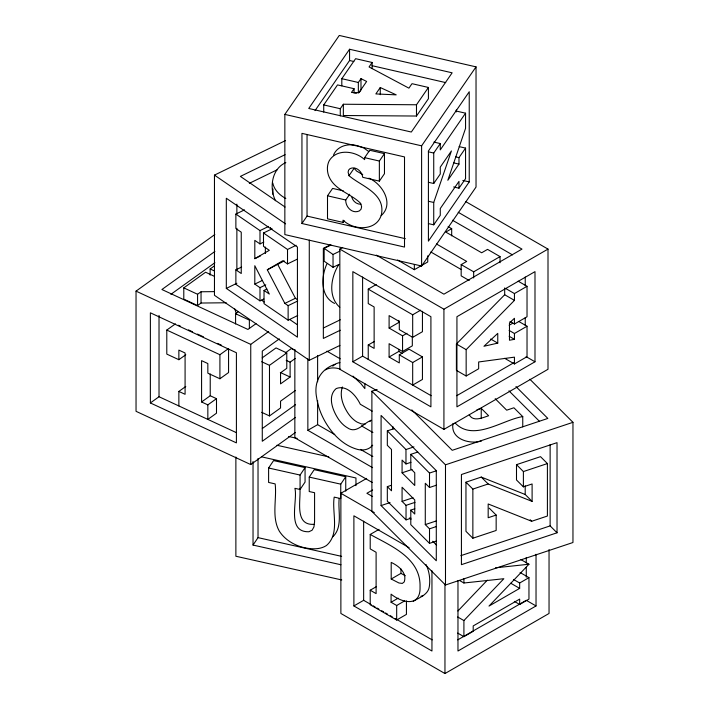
<?xml version="1.0" encoding="UTF-8"?>
<svg xmlns="http://www.w3.org/2000/svg" width="709" height="709" viewBox="0 0 709 709"><rect width="100%" height="100%" fill="white"/><g stroke="black" fill="none" stroke-linecap="round" stroke-linejoin="round"><path stroke-width="1.06" d="M275.535 200.744C269.119 188.248 271.512 168.822 285.833 162.583M272.761 194.239L272.983 189.002M342.403 386.972C339.186 396.234 343.227 406.222 348.474 413.896A20.596 11.893 60 0 0 357.15 422.13L361.315 423.893L365.135 424.159M428.387 223.601L433.731 224.824L433.731 202.473L451.42 150.937L440.271 167.12L440.271 174.015L433.731 183.498L428.387 182.275M326.84 264.014C321.071 276.554 320.158 296.628 334.604 303.434M345.744 476.732L340.754 484.158L340.754 498.595L334.196 497.124C331.706 512.483 340.205 533.664 326.45 545.522C319.865 549.794 311.614 549.2 304.267 547.676C294.403 545.381 285.124 539.957 279.461 531.404C271.255 517.171 276.989 499.375 275.163 483.901L268.605 482.43L268.605 468.002L273.594 460.575L305.065 467.621L305.065 482.058L300.075 489.485L294.9 488.324C298.037 500.589 286.073 532.406 308.894 531.75L312.066 530.252L313.945 526.947L314.574 521.789L314.574 492.728L309.23 491.532L309.23 477.095L314.22 469.668L345.744 476.732L345.744 491.16M340.94 564.754L253.033 545.07L258.023 537.635L258.023 458.493M300.075 489.485L300.075 475.048L305.065 467.621M284.85 114.406L339.274 35.45L476.031 66.868L476.031 187.061L421.607 266.017L284.85 234.59L284.85 114.406L421.607 145.832L476.031 66.868M349.564 49.249L308.743 108.468L411.317 132.034L452.138 72.814L349.564 49.249L349.564 60.513L315.026 110.622M323.729 112.084L323.729 104.914L337.528 84.903L354.057 88.705L354.057 92.799M341.809 85.86L341.809 78.69L355.608 58.679L372.136 62.472L372.136 68.622M340.267 115.886L340.267 108.716L343.351 104.241L416.484 104.772L428.422 87.455L411.991 83.68L408.907 88.155L369.061 66.947L372.136 62.472M354.057 88.705L351.46 92.48L358.807 92.808L366.633 81.455L360.987 78.646L358.346 82.483L358.346 92.728M359.401 92.214L360.987 89.919L360.987 78.646M380.263 87.526L375.85 93.925L396.207 94.855L380.263 87.526L380.263 94.696M301.945 223.503L301.945 133.363L404.511 156.928L404.511 247.069L301.945 223.503L307.041 216.094L307.041 134.754M344.184 220.765L343.05 222.404L327.505 218.833L327.505 195.808L332.601 188.408L343.333 190.872M343.05 222.404L343.05 220.136C353.72 230.771 377.082 231.311 381.477 214.322C385.457 193.291 361.413 186.281 349.005 175.699L354.11 168.29L356.662 171.099L362.733 174.574M349.705 194.239L345.735 200C345.496 206.984 352.258 214.207 359.339 210.919L361.049 209.217L361.617 206.78L360.677 203.403C350.742 193.318 333.771 189.959 328.471 175.3A27.128 20.579 34.6 0 1 329.171 160.872C336.562 148.314 355.271 150.822 364.639 159.64L364.639 157.655L369.735 150.255L384.464 153.64L384.464 173.723L379.359 181.123L362.716 177.303C362.131 171.472 355.927 165.924 350.078 168.6L348.598 170.089L348.101 172.154L349.005 175.699M379.359 181.123L379.359 161.04L384.464 153.64M343.351 104.241L343.351 115.514L416.484 116.037L428.422 98.719L428.422 87.455M433.731 183.498L433.731 153.038L440.271 143.555L433.855 142.084M455.94 110.976L465.556 113.183L440.271 149.883L440.271 143.555M465.556 113.183L465.556 128.347L447.831 180.281L458.98 164.107L458.98 157.637L465.556 148.092L459.148 146.612M433.731 224.824L440.271 215.341L440.271 208.535L458.98 181.389L458.98 188.195L453.636 186.963M458.98 188.195L465.556 178.65L465.556 148.092M469.234 181.903L428.413 241.122L428.413 150.982L469.234 91.762L469.234 181.903L462.817 180.432M457.917 610.981L487.322 580.184M457.695 633.075L463.908 636.664L463.908 620.561L503.869 578.712L463.908 583.002L459.467 580.449M520.973 559.623L528.958 564.231L488.997 606.08L519.662 588.373L519.662 583.011L528.958 577.64L528.958 599.105L519.662 604.467L514.344 601.392M504.684 358.32L514.442 363.956L514.442 357.15L478.655 361.971L478.655 368.777L466.159 376L456.401 370.364L456.401 344.007L504.684 294.74L504.684 287.934M466.159 376L466.159 349.643L514.442 300.377L514.442 293.57L527.026 286.303L527.026 316.763L514.442 324.031L510.01 321.469M369.832 421.589L371.197 420.242C363.389 423.176 356.503 434.227 347.392 427.766A20.596 11.893 60 0 1 338.707 419.533C332.973 411.123 326.884 396.508 336.208 388.55C346.825 384.482 356.175 395.719 360.305 404.272L372.234 411.158M372.686 445.208L370.408 447.414A39.412 22.75 60 0 1 357.983 449.524C343.28 445.677 332.06 433.899 324.775 421.031A43.736 25.249 60 0 1 316.666 397.705C313.573 382.497 320.087 369.327 335.153 364.249A43.222 24.957 60 0 1 339.921 362.547M332.796 536.819C343.067 527.062 337.785 510.834 339.186 498.507M381.203 215.598C394.426 203.846 382.39 183.853 368.893 178.154M332.751 366.154L335.153 364.249M404.662 600.886L396.677 605.495L391.076 602.26L391.076 594.151C402.349 603.217 420.836 607.285 420.047 586.83C420.854 557.974 391.058 546.027 370.213 534.453L370.213 548.89L376.107 552.293L376.107 593.619L370.213 590.216L370.213 604.742L396.677 620.02L406.434 614.393L406.434 600.895M413.276 601.321C419.453 597.483 428.396 594.736 429.379 586.299C430.381 578.907 429.255 571.224 426.02 564.488M295.52 432.419L250.747 464.563L136.039 411.317L136.039 291.133L214.836 234.546M214.907 251.447L161.909 289.511L247.937 329.446L256.029 323.641M170.887 294.324L214.907 262.72M226.215 302.77L201.046 303.035L197.572 305.535L183.791 299.145L183.791 287.872L205.575 272.229L214.428 276.342M210.13 275.11L210.13 268.959L214.49 265.831M197.572 305.535L197.572 294.27L201.046 291.771L214.18 291.629M185.785 354.739L178.863 359.711L166.792 354.101L166.792 330.066L175.442 323.853M235.583 323.96L235.583 313.715L238.251 311.8M150.379 402.951L150.379 312.811L236.407 352.745L236.407 442.886L150.379 402.951L159.02 396.739L159.02 315.399M219.914 378.766L219.914 354.722L228.564 348.518L228.564 372.553L219.914 378.766L207.843 373.164L207.843 363.557L201.578 360.642L201.578 401.968L207.843 404.874L216.493 398.671L210.227 395.755L201.578 401.968M178.863 405.956L178.863 391.421L185.785 386.458M250.747 464.563L250.747 344.379L268.658 331.52M279.346 338.867L262.277 351.123L262.277 441.264L295.52 417.397M262.188 357.868L276.023 347.924L286.782 352.922L286.782 368.317L280.551 372.792L280.551 383.888L290.114 377.028L290.114 362.157L295.254 358.462M285.364 352.86L291.364 348.544L295.272 350.361M261.656 412.301L269.482 415.935L269.482 365.339L286.782 352.922M295.529 390.42L280.551 401.17L280.551 407.976L269.482 415.935M262.303 428.528L295.547 404.662M297.727 315.514L288.129 320.184L288.129 305.65L284.858 303.408L267.302 269.792L282.838 260.699L287.517 263.908L297.115 259.246M267.302 269.792L284.256 260.912M465.884 201.693L548.004 249.098L548.004 369.283L443.923 429.379L339.833 369.283L339.833 249.098L342.704 247.45M451.686 235.84L451.686 228.67L445.784 232.073L481.659 252.776L487.553 249.373L500.049 256.596L500.049 262.738M368.237 359.419L368.237 344.991L374.13 348.394L374.13 306.97L368.237 303.567L368.237 289.13L376.222 284.522M397.545 259.99L414.348 269.695L427.731 261.976L427.731 255.825M469.207 280.516L461.169 275.872L461.169 264.608L466.69 261.426L436.487 243.985M461.169 264.608L473.674 271.822L500.049 256.596M422.44 311.304L422.44 331.706L412.682 337.333L399.3 329.614L399.3 321.505L389.099 315.611L389.099 328.063L398.857 322.435L398.857 320.362M368.237 289.13L412.682 314.787L420.667 310.179M368.237 344.991L374.449 341.401M352.843 361.776L430.912 406.842L430.912 316.701L352.843 271.636L352.843 361.776L362.6 356.14L431.143 395.711M339.833 249.098L443.923 309.195L548.004 249.098M389.099 328.063L402.561 335.836L407.001 333.274M412.319 336.465L412.319 345.85L402.561 351.478L389.099 343.705L389.099 357.035L398.857 351.398L402.57 353.543M399.3 354.81L409.058 349.174L422.44 356.902L422.44 379.448L412.682 385.076L412.682 362.538L399.3 354.81L399.3 362.919L389.099 357.035M412.682 362.538L422.44 356.902M307.857 358.843L307.857 430.292L317.614 424.656L334.754 434.555M509.177 325.263L512.775 323.189M509.124 330.421L514.442 333.496L527.026 326.229L527.026 356.689L514.442 363.956M456.693 395.711L513.812 362.733M534.994 361.776L456.933 406.842L456.933 316.701L534.994 271.636L534.994 361.776L526.122 356.654M549.041 549.51L549.041 613.462L444.96 673.55L340.878 613.462L340.878 493.278L366.659 478.389M372.606 489.972L366.899 493.278L372.606 496.575M370.213 534.453L379.085 529.339M370.213 590.216L376.426 586.627M391.2 579.014L398.945 582.984L402.322 583.427L404.236 581.894C407.294 572.677 398.564 565.862 391.2 562.405L391.2 579.014L400.957 573.377L405.353 575.752M409.102 547.685L353.888 515.806L353.888 605.947L363.646 600.31L371.259 604.706M391.076 602.26L398.174 598.157M457.73 639.881L526.273 600.31L536.031 605.947L536.031 554.278M463.908 636.664L473.195 631.294L473.195 625.932L519.662 599.105L519.662 604.467M536.031 605.947L457.97 651.013L457.97 580.662M263.828 242.053L259.99 243.923L254.806 240.369L254.806 258.67L269.314 250.321L263.491 246.324L263.491 232.995L272.123 228.803M339.895 345.425L309.275 360.305L214.464 295.298L214.464 175.114L285.576 140.542M285.098 154.668L240.386 176.399L285.062 207.028M249.329 183.321L277.148 169.797M241.636 267.027L235.875 269.828L241.246 273.506L241.246 232.189L235.875 228.502L235.875 214.065L244.516 209.873M235.875 214.065L259.99 230.593L268.622 226.401M254.806 258.67L260.566 255.869M263.491 232.995L287.517 249.471L296.158 245.279M226.313 288.403L297.425 337.156L297.425 247.016L226.313 198.263L226.313 288.403L236.868 283.272M330.305 244.924L323.348 248.301L323.348 338.441L340.24 330.234M339.779 307.289C327.593 296.628 330.926 276.802 338.867 264.466L333.035 267.302L324.146 261.204L324.146 248.363L331.068 245.004M266.903 289.024L264.023 290.424L269.314 294.058L254.806 265.715L254.806 284.105L262.481 280.374M254.806 284.105L259.99 287.659L265.742 284.858M324.146 248.363L333.035 254.46L339.957 251.092M235.875 269.828L235.875 284.353L259.99 300.882L263.828 299.021M284.858 303.408L295.414 298.276L297.044 299.393M288.129 305.65L297.727 300.988M323.401 328.001L340.293 319.786M529.898 379.262L572.961 422.325L572.961 542.509L445.491 584.996L371.888 511.402L371.888 391.217L377.117 389.471M391.306 485.31L387.327 486.64L391.492 490.805L391.492 449.479L387.327 445.314L387.327 430.877L394.293 428.555M476.927 409.775L481.234 408.349L488.616 415.74C482.794 417.672 473.107 422.192 469.269 414.792M387.327 430.877L405.973 449.533L413.941 446.883M522.755 426.862L522.755 416.617C503.443 419.338 473.32 442.425 455.134 422.981M410.954 462.312L405.973 463.97L402.074 460.07L402.074 472.814L414.756 485.497L414.756 472.752L410.795 468.791L410.795 454.354L417.769 452.032M402.074 472.814L412.035 469.491M371.888 391.217L445.491 464.812L572.961 422.325M410.795 454.354L429.512 473.063L436.478 470.741M436.478 541.029L429.512 543.351L429.512 528.825L425.285 524.598L425.285 483.272L429.512 487.5L436.478 485.178M381.087 505.579L436.292 560.775L436.292 470.634L381.087 415.439L381.087 505.579L390.056 502.592M414.783 508.778L410.795 510.108L414.756 514.069L414.756 499.925L402.074 487.243L402.074 501.387L413.028 497.736M516.498 464.661L540.515 456.658L547.41 463.562L547.41 516.037L531.688 521.275L488.173 503.966L488.173 517.73L496.158 515.062L496.158 530.465L472.859 538.228L465.964 531.325L465.964 482.182L481.269 477.077L525.201 494.492L532.104 501.396L532.104 483.963L523.393 486.87L516.498 479.966L516.498 464.661L523.393 471.565L523.393 486.87M402.074 501.387L406.035 505.349L414.995 502.362M523.393 471.565L547.41 463.562M465.964 482.182L472.859 489.086L488.173 483.981L532.104 501.396M387.327 486.64L387.327 501.166L406.035 519.883L411.016 518.217M425.285 524.598L436.239 520.947M429.512 528.825L436.478 526.495M460.823 555.661L550.131 525.892L557.026 532.796L461.426 564.665L461.426 474.525L557.026 442.655L557.026 532.796M420.951 596.216L423.034 595.684M497.762 343.121L483.963 346.258L497.762 333.372L497.762 343.121L490.663 339.026M481.508 440.998C469.624 444.649 449.993 439.022 453.033 423.397M514.442 333.496L514.442 339.336L509.47 340.223L509.47 322.941L514.442 318.288L514.442 324.031M495.476 567.82L528.958 564.231M313.883 524.323C294.058 525.599 301.086 499.827 299.889 488.43M360.863 204.245C356.6 204.36 352.905 201.214 351.77 197.182M356.255 145.451C348.234 143.475 338.468 145.824 334.276 153.472A27.128 20.579 34.6 0 0 333.496 155.28M288.634 436.487L297.204 438.401M276.935 445.261L328.808 456.871M261.603 456.853L355.953 477.981L355.953 485.674M268.605 468.002L300.075 475.048M309.23 477.095L340.754 484.158M258.023 537.635L341.649 556.37M341.773 579.962L235.875 556.246L235.875 457.013M349.564 60.513L353.835 61.497M372.003 65.671L445.722 82.607M341.809 78.69L358.346 82.483M353.179 92.569L356.281 93.278M323.729 104.914L340.267 108.716M455.772 156.902L458.98 157.637M428.387 151.815L433.731 153.038M453.636 162.875L458.98 164.107M364.639 157.655L379.359 161.04M428.387 201.25L433.731 202.473M327.505 195.808L345.735 200M307.041 216.094L405.344 238.685M357.265 145.602L363.832 148.03L368.893 151.637M210.13 268.959L214.065 270.785M183.791 287.872L197.572 294.27M235.583 313.715L249.364 320.113L249.364 328.302M286.206 360.34L290.114 362.157M136.039 291.133L250.747 344.379M261.656 361.714L269.482 365.339M178.446 325.245L180.449 326.175M188.47 329.907L192.476 331.768M197.492 334.09L203.501 336.881M217.539 343.395L221.545 345.256M280.339 372.491L290.114 377.028M166.792 330.066L219.914 354.722M178.863 391.421L185.084 394.31L185.084 352.985L178.863 350.104L178.863 359.711M159.02 396.739L236.053 432.499M285.816 198.493C279.736 195.232 274.144 189.977 272.761 182.966M458.2 212.275L521.984 249.098L443.923 294.173L376.328 255.143M452.484 220.242L512.465 254.868M448.115 226.605L451.686 228.67M518.155 281.181L527.026 286.303M505.57 288.448L514.442 293.57M430.824 251.979L461.027 269.42M504.684 294.74L514.442 300.377M519.041 321.62L527.026 326.229M509.124 336.261L514.442 339.336M456.401 344.007L466.159 349.643M326.902 351.15L340.231 358.843M361.439 425.879L372.916 432.508M360.456 449.391L372.837 456.534M307.857 430.292L372.597 467.665M372.198 482.457L294.847 437.808L294.847 349.599M520.087 572.518L528.958 577.64M513.458 579.421L519.662 583.011M510.79 583.25L519.662 588.373M340.878 493.278L374.299 512.572M457.695 616.981L463.908 620.561M373.164 605.814L375.07 606.913M376.975 608.012L378.872 609.111M381.734 610.759L383.631 611.858M385.536 612.957L387.442 614.056M390.296 615.704L392.201 616.803M395.055 618.452L432.189 639.881M353.888 605.947L431.949 651.013L431.949 570.772M214.464 175.114L285.576 223.867M261.488 300.146L264.218 302.025M289.751 319.529L297.044 324.527M288.129 320.184L264.023 303.656L264.023 290.424M352.967 376.098L360.846 383.551L364.869 388.612L364.869 383.684M515.957 386.556L547.827 418.434L452.227 450.304L411.796 409.873M508.956 390.827L539.274 421.146M522.755 416.617L513.91 407.781L506.696 410.183L495.192 398.68M530.155 519.741L531.688 521.275M481.269 477.077L488.173 483.981M489.254 508.167L496.158 515.062M409.368 517.924L410.928 519.475M432.694 541.242L436.576 545.132M429.512 543.351L410.795 524.642L410.795 510.108M277.857 264.661L295.414 298.276M234.785 308.929L236.46 314.122M550.131 444.552L550.131 525.892M526.273 557.442L526.273 562.937M526.273 567.333L526.273 577.232M525.236 276.997L525.236 285.789M525.236 317.667L525.236 325.36M525.201 485.78L525.201 494.492M481.234 408.349L481.234 418.585M473.674 271.822L473.674 277.972M472.859 489.086L472.859 538.228M463.908 578.712L463.908 583.002M456.41 109.709L456.41 111.907M445.491 464.812L445.491 584.996M444.96 584.243L444.96 673.55M443.923 309.195L443.923 429.379M429.512 473.063L429.512 487.5M421.607 145.832L421.607 266.017M416.484 104.772L416.484 116.037M414.348 264.572L414.348 269.695M412.682 314.787L412.682 337.333M406.035 505.349L406.035 519.883M405.973 449.533L405.973 463.97M402.561 335.836L402.561 351.478M400.957 568.955L400.957 573.377M398.857 349.351L398.857 351.398M396.677 605.495L396.677 620.02M393.043 426.845L393.043 429.042M363.646 521.168L363.646 600.31M362.6 276.997L362.6 356.14M333.035 254.46L333.035 267.302M317.614 355.404L317.614 381.788M317.614 400.479L317.614 424.656M309.275 240.121L309.275 360.305M287.517 249.471L287.517 263.908M270.546 227.518L270.546 229.565M265.361 247.078L265.361 253.538M259.99 230.593L259.99 243.923M259.99 287.659L259.99 300.882M253.033 461.524L253.033 545.07M236.868 204.13L236.868 214.021M236.868 228.307L236.868 270.085M216.493 398.671L216.493 413.196L207.843 419.409L207.843 404.874M210.227 374.006L210.227 395.755M201.046 291.771L201.046 303.035M325.396 369.876A43.222 24.957 60 0 1 340.355 369.123"/></g></svg>
